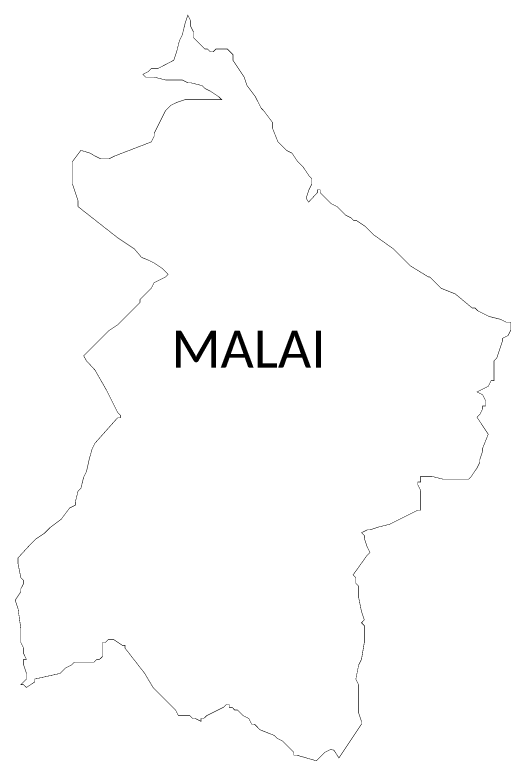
# Model space of a CAD drawing. Header units: metres. Extents: x 344688 to 348887, y 1760457 to 1763913.
# Drawn here: x 346953 to 348887, y 1761005 to 1763913 of the extents above; entities that cross this region are included whole.
import ezdxf

# ---------------------------------------------------------------- set-up
doc = ezdxf.new("R2010")
doc.units = ezdxf.units.M
doc.layers.add('VILLAGE NAME', color=250, linetype='Continuous')

msp = doc.modelspace()

# ---------------------------------------------------------------- linework, layer by layer
at = {"color": 6, "const_width": 2}
msp.add_lwpolyline([(347627.1, 1763912.5), (347638.1, 1763890.5), (347638.1, 1763868.5), (347649.1, 1763846.6), (347649.1, 1763824.6), (347693, 1763780.7), (347704, 1763780.7), (347714.9, 1763769.7), (347725.9, 1763769.7), (347736.9, 1763780.7), (347780.8, 1763780.7), (347802.8, 1763758.8), (347802.8, 1763736.8), (347846.7, 1763671), (347857.7, 1763638), (347890.6, 1763594.1), (347912.6, 1763550.2), (347923.5, 1763539.2), (347956.5, 1763495.3), (347956.5, 1763473.3), (347978.4, 1763418.4), (348011.4, 1763385.5), (348033.3, 1763374.5), (348055.3, 1763341.6), (348077.2, 1763319.6), (348099.2, 1763286.7), (348110.2, 1763275.7), (348110.2, 1763253.8), (348099.2, 1763231.8), (348088.2, 1763198.9), (348098.1, 1763183.8), (348132.1, 1763220.9), (348132.1, 1763231.8), (348143.1, 1763231.8), (348143.1, 1763220.9), (348187, 1763176.9), (348209, 1763166), (348241.9, 1763133), (348263.9, 1763122), (348274.8, 1763111.1), (348285.8, 1763111.1), (348318.7, 1763089.1), (348351.7, 1763056.2), (348428.5, 1763001.3), (348494.4, 1762935.4), (348565.8, 1762891.5), (348571.2, 1762891.5), (348615.1, 1762847.6), (348670, 1762825.6), (348735.9, 1762770.8), (348746.9, 1762770.8), (348757.9, 1762759.8), (348801.8, 1762737.8), (348845.7, 1762726.8), (348867.7, 1762715.9), (348886.3, 1762715.9), (348886.3, 1762685.2), (348875.3, 1762663.3), (348853.4, 1762652.3), (348853.4, 1762641.3), (348831.4, 1762575.4), (348820.4, 1762564.5), (348820.4, 1762487.6), (348809.4, 1762487.6), (348798.4, 1762465.7), (348754.5, 1762443.7), (348776.4, 1762432.7), (348787.4, 1762410.8), (348787.4, 1762388.8), (348776.4, 1762388.8), (348776.4, 1762377.8), (348765.4, 1762355.9), (348754.5, 1762344.9), (348798.3, 1762279), (348776.4, 1762224.2), (348776.4, 1762213.2), (348765.4, 1762180.3), (348765.4, 1762169.3), (348754.4, 1762147.3), (348732.4, 1762114.4), (348721.4, 1762103.4), (348622.6, 1762103.5), (348578.7, 1762114.4), (348534.8, 1762114.4), (348534.8, 1762092.5), (348523.8, 1762092.5), (348523.8, 1762081.5), (348534.8, 1762059.6), (348534.8, 1761982.7), (348523.8, 1761982.7), (348414, 1761927.9), (348370.1, 1761916.9), (348337.1, 1761905.9), (348326.1, 1761905.9), (348304.2, 1761895), (348315.2, 1761884), (348315.2, 1761873), (348326.1, 1761840.1), (348337.1, 1761818.1), (348326.1, 1761807.1), (348271.2, 1761730.3), (348282.2, 1761719.3), (348282.2, 1761697.4), (348293.1, 1761686.4), (348293.1, 1761642.5), (348304.1, 1761587.6), (348315, 1761554.7), (348304.1, 1761543.7), (348315, 1761532.7), (348315, 1761466.8), (348304, 1761401), (348293, 1761379), (348282, 1761324.1), (348293, 1761302.2), (348293, 1761192.3), (348303.9, 1761159.4), (348303.9, 1761148.5), (348216.1, 1761016.8), (348196.5, 1761047.3), (348183.1, 1761049.7), (348161.2, 1761038.7), (348128.2, 1761005.8), (348051.4, 1761027.8), (348040.4, 1761027.8), (348040.4, 1761038.8), (347996.5, 1761082.7), (347974.6, 1761093.7), (347963.6, 1761104.7), (347908.7, 1761126.6), (347886.8, 1761148.6), (347875.8, 1761148.6), (347864.8, 1761170.6), (347842.8, 1761181.6), (347820.9, 1761203.5), (347809.9, 1761203.5), (347799, 1761214.5), (347788, 1761214.5), (347788, 1761225.5), (347777, 1761225.5), (347766, 1761214.5), (347700.2, 1761181.6), (347689.2, 1761170.7), (347678.2, 1761170.7), (347678.2, 1761159.7), (347656.2, 1761170.7), (347645.3, 1761170.7), (347634.3, 1761181.6), (347590.4, 1761181.7), (347579.4, 1761203.6), (347491.6, 1761291.5), (347458.7, 1761346.4), (347381.9, 1761445.2), (347381.9, 1761456.2), (347370.9, 1761456.2), (347338, 1761478.2), (347316, 1761478.2), (347305, 1761467.2), (347294.1, 1761467.2), (347294.1, 1761412.3), (347283.1, 1761401.4), (347272.1, 1761401.4), (347261.1, 1761390.4), (347184.2, 1761390.4), (347173.3, 1761379.4), (347151.3, 1761368.4), (347129.4, 1761346.5), (347030.5, 1761324.6), (347030.5, 1761313.6), (346997.6, 1761291.7), (346986.6, 1761302.6), (346975.6, 1761302.6), (346997.6, 1761324.6), (346997.6, 1761346.6), (346986.7, 1761379.5), (346986.7, 1761401.5), (346997.6, 1761401.5), (346986.7, 1761423.4), (346986.7, 1761445.4), (346975.7, 1761467.3), (346975.7, 1761522.2), (346964.8, 1761599.1), (346953.8, 1761632), (346975.8, 1761664.9), (346975.8, 1761675.9), (346986.8, 1761697.8), (346986.8, 1761708.8), (346975.8, 1761719.8), (346964.8, 1761774.7), (346964.8, 1761796.7), (347012.4, 1761848.6), (347034.3, 1761870.5), (347067.3, 1761892.5), (347089.2, 1761914.4), (347133.1, 1761947.4), (347166, 1761991.3), (347188, 1762002.3), (347188, 1762013.2), (347199, 1762057.2), (347210, 1762068.1), (347220.9, 1762112), (347231.9, 1762134), (347242.9, 1762183.4), (347253.9, 1762221.8), (347264.8, 1762243.8), (347352.7, 1762342.6), (347363.7, 1762342.6), (347363.7, 1762353.6), (347352.7, 1762364.5), (347308.8, 1762452.4), (347264.8, 1762529.2), (347231.9, 1762564.8), (347220.9, 1762584.1), (347319.7, 1762682.9), (347352.7, 1762704.9), (347440.5, 1762792.7), (347440.5, 1762803.7), (347484.4, 1762847.6), (347495.4, 1762869.5), (347539.3, 1762891.5), (347550.3, 1762902.5), (347528.3, 1762924.4), (347495.4, 1762946.4), (347473.4, 1762957.4), (347446.5, 1762968.3), (347418.5, 1763001.3), (347352.7, 1763045.2), (347199, 1763166), (347199, 1763187.9), (347177, 1763253.8), (347177, 1763341.6), (347210, 1763385.5), (347246, 1763374.5), (347264.8, 1763363.5), (347286.8, 1763352.6), (347319.7, 1763352.6), (347341.7, 1763363.5), (347484.4, 1763418.4), (347495.4, 1763440.4), (347495.4, 1763451.4), (347539.3, 1763539.2), (347561.3, 1763561.2), (347583.2, 1763572.1), (347616.1, 1763583.1), (347758.9, 1763583.1), (347747.9, 1763594.1), (347714.9, 1763616.1), (347693, 1763627), (347682, 1763638), (347638.1, 1763649), (347627.1, 1763649), (347605.2, 1763660), (347539.3, 1763660), (347495.4, 1763671), (347462.5, 1763671), (347451.5, 1763681.9), (347473.4, 1763692.9), (347484.4, 1763703.9), (347509, 1763703.9), (347572.3, 1763736.8), (347583.2, 1763769.7), (347594.2, 1763813.6), (347605.2, 1763835.6), (347616.1, 1763879.5), (347627.1, 1763912.5)], dxfattribs=at)

# ---------------------------------------------------------------- texts
at = {"layer": 'VILLAGE NAME', "insert": (347563, 1762682.4), "char_height": 143.7, "attachment_point": 1, "rotation": 359.9793}
msp.add_mtext_dynamic_manual_height_columns('{\\fCalibri|b0|i0|c0|p34;MALAI}', width=1418, gutter_width=718.5, heights=[0], dxfattribs=at)

doc.saveas('drawing.dxf')
